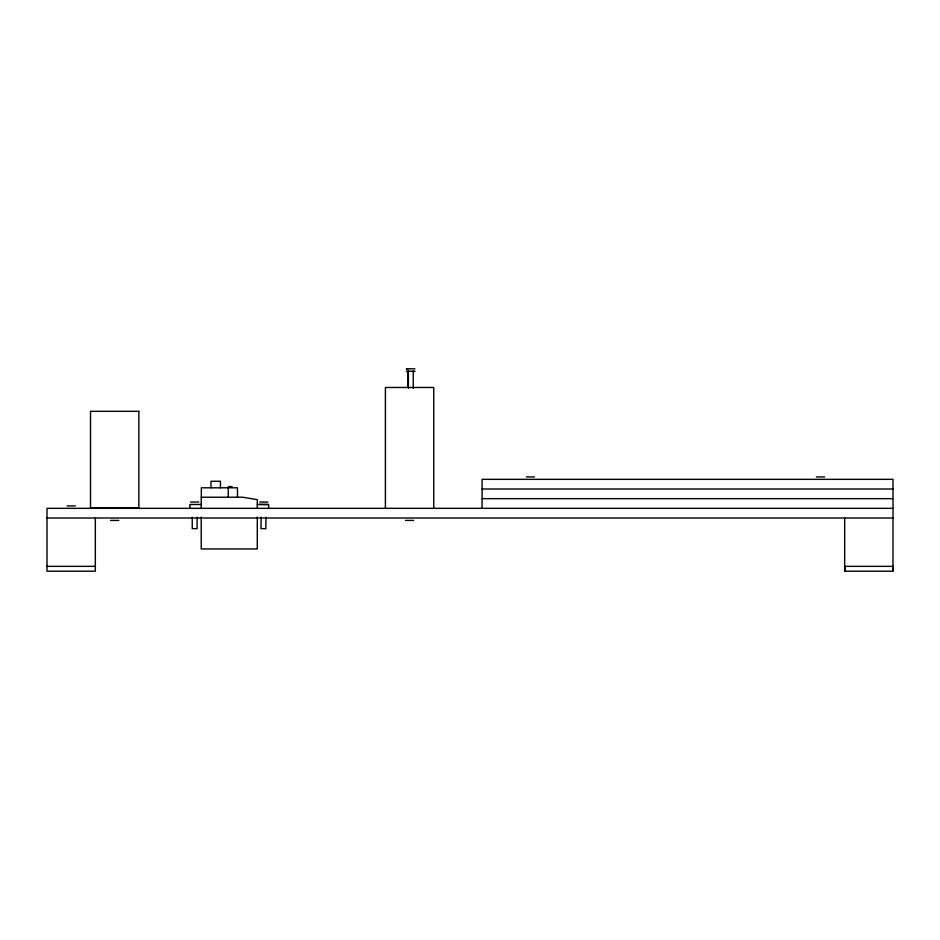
<?xml version="1.0" encoding="UTF-8"?>
<svg xmlns="http://www.w3.org/2000/svg" width="940" height="940" viewBox="0 0 940 940"><rect width="100%" height="100%" fill="white"/><g stroke="black" fill="none" stroke-linecap="round" stroke-linejoin="round"><path stroke-width="1.41" d="M261.156 517.235L260.968 528.609L265.808 528.679L265.985 517.306M406.714 368.809L414.94 368.809M406.339 369.091L407.702 369.091M406.714 371.23L414.94 371.23M406.339 371.512L408.489 371.512M413.201 371.512L414.564 371.512M526.318 476.921L534.543 476.921M816.378 476.921L824.591 476.921M228.291 486.591L232.157 486.591M482.091 489L893 489M482.091 498.67L893 498.67M190.55 502.054L198.775 502.054M201.219 504.474L189.857 504.474L189.857 508.34M257.29 504.474L268.652 504.474L268.652 508.34M67.057 505.92L75.282 505.92M893 508.34L47 508.34L47 571.191L95.34 571.191L95.34 518.01M47 518.01L893 518.01M110.567 520.431L118.793 520.431M405.457 520.431L413.682 520.431M47 566.35L95.34 566.35M844.661 566.35L893 566.35M259.71 501.995L267.924 502.125M259.675 504.404L267.888 504.545M892.706 566.35L892.706 571.191M844.954 566.35L844.954 571.191M844.661 518.01L844.661 571.191L893 571.191L893 479.341L482.091 479.341L482.091 508.34M433.74 508.34L433.74 387.48L385.4 387.48L385.4 508.34M413.248 371.23L413.248 388.42M408.406 371.23L408.406 388.42M408.031 371.512L408.031 387.268M257.29 508.34L257.29 499.645L242.79 497.225L201.219 497.225L201.219 508.34M257.29 517.047L257.29 548.948L201.219 548.948L201.219 517.047M237.468 497.225L237.468 487.801L201.336 487.801L201.336 497.225M228.267 487.801L228.267 497.225M220.43 487.801L220.43 481.268L211.007 481.268L211.007 487.801M197.083 517.27L197.083 528.644L192.242 528.644L192.242 517.27M138.85 411.321L90.51 411.321L90.51 508.011L138.85 508.011L138.85 411.321"/></g></svg>
